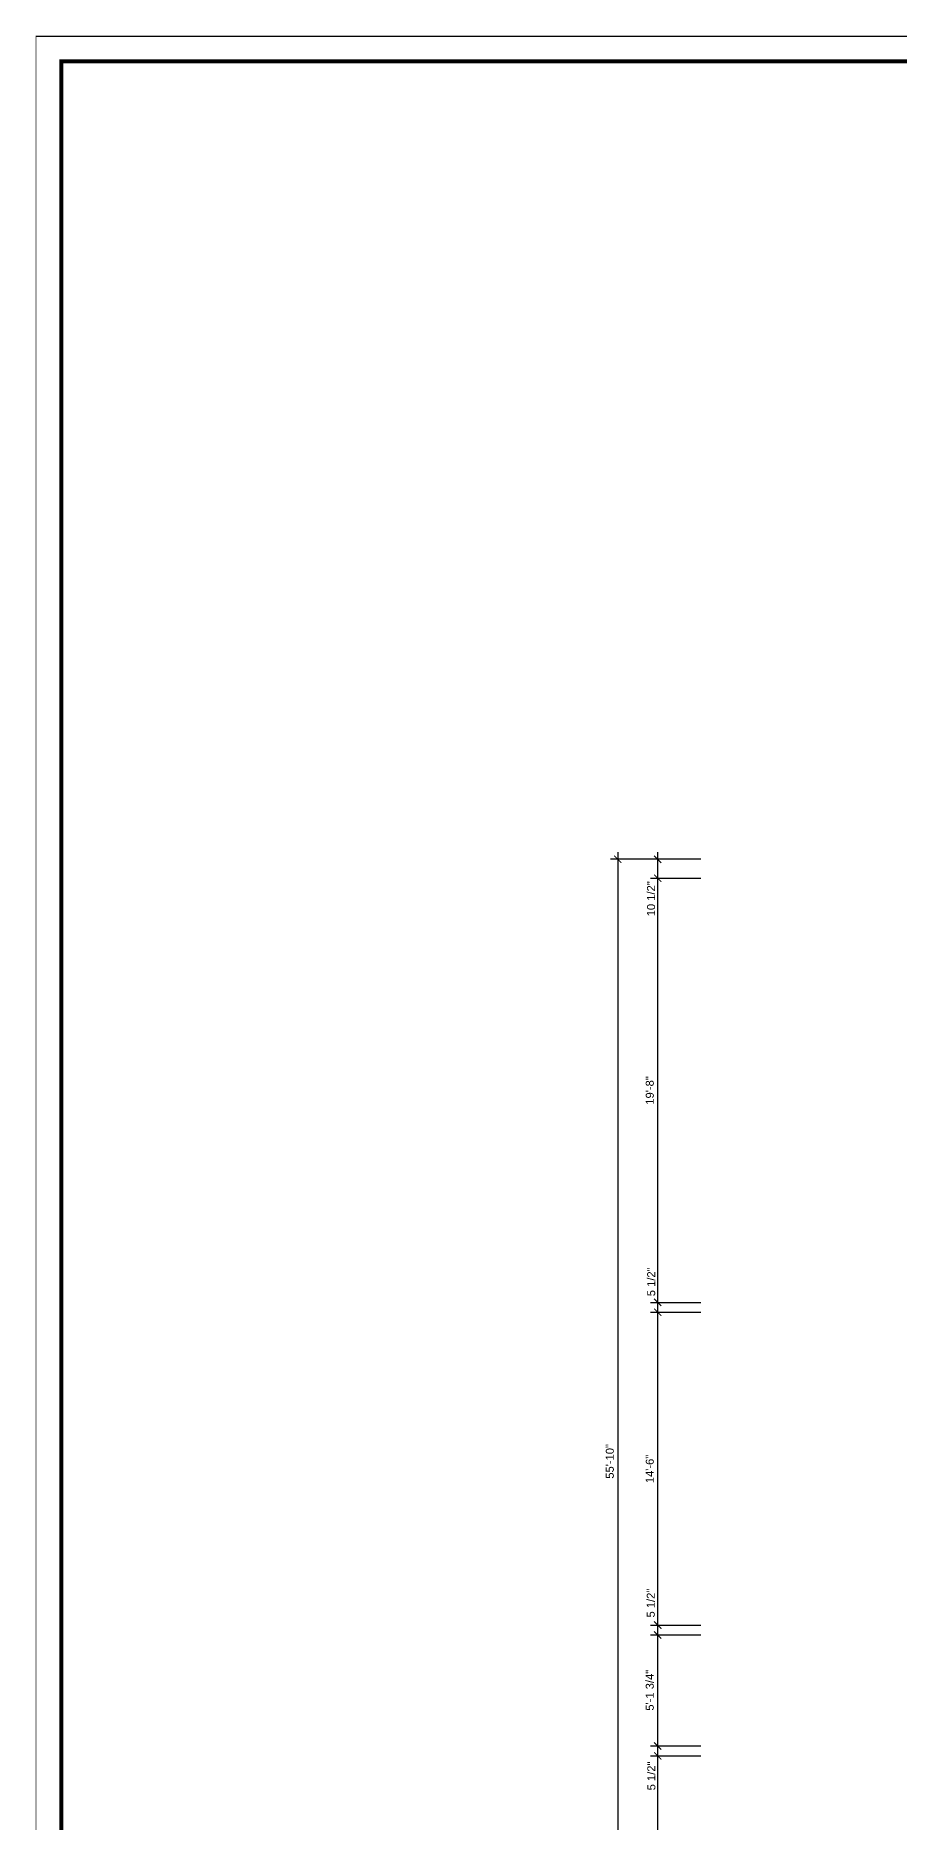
# Model space of a CAD drawing. Header units: millimetres. Extents: x 58 to 2247, y 57 to 1671.
# Drawn here: x 58 to 538, y 677 to 1671 of the extents above; entities that cross this region are included whole.
import ezdxf

# ---------------------------------------------------------------- set-up
doc = ezdxf.new("R2010")
doc.units = ezdxf.units.MM
doc.header["$LTSCALE"] = 0.5
for name, color, linetype in [('main floor exterior line', 2, 'CONTINUOUS'), ('main floor interior line', 6, 'CONTINUOUS'), ('PDF_Geometry', 7, 'Continuous'), ('PDF_Solid Fills', 7, 'Continuous'), ('PDF_Text', 7, 'Continuous')]:
    doc.layers.add(name, color=color, linetype=linetype)
doc.styles.add('PDF ArialMT', font='arial.ttf')

msp = doc.modelspace()

# ---------------------------------------------------------------- linework, layer by layer
at = {"layer": 'main floor exterior line'}
msp.add_lwpolyline([(71.67, 1656.52), (2233.09, 1656.52), (2233.09, 71.09), (71.67, 71.09), (1913.82, 71.09), (1913.82, 272.09), (2233.09, 272.09), (2233.09, 71.09)], dxfattribs=at)
at = {"layer": 'main floor interior line'}
for points in [[(57.67, 1670.52), (2247.09, 1670.52), (2247.09, 57.09), (57.67, 57.09)], [(381.26, 1216.53), (381.26, 538.53)], [(403.5, 1216.53), (403.5, 1197.97)], [(405.26, 1212.53), (377.26, 1212.53)], [(427.5, 1212.53), (399.5, 1212.53)], [(403.5, 1205.97), (403.5, 961.97)], [(399.5, 1201.97), (427.5, 1201.97)], [(399.5, 965.97), (427.5, 965.97)], [(403.5, 969.97), (403.5, 956.53)], [(403.5, 964.53), (403.5, 782.53)], [(399.5, 960.53), (427.5, 960.53)], [(399.5, 786.53), (427.5, 786.53)], [(403.5, 790.53), (403.5, 777.01)], [(399.5, 781.01), (427.5, 781.01)], [(403.5, 785.01), (403.5, 715.25)], [(399.5, 719.25), (427.5, 719.25)], [(403.5, 723.25), (403.5, 709.73)], [(403.5, 717.73), (403.5, 549.01)], [(399.5, 713.73), (427.5, 713.73)]]:
    msp.add_lwpolyline(points, dxfattribs=at)
at = {"layer": 'PDF_Geometry', "lineweight": 0}
for points, const_width in [([(57.67, 1670.52), (2247.09, 1670.52), (2247.09, 57.09), (57.67, 57.09)], 0.32), ([(71.67, 1656.52), (2233.09, 1656.52), (2233.09, 71.09), (71.67, 71.09)], 2.24)]:
    msp.add_lwpolyline(points, close=True, dxfattribs=dict(at, const_width=const_width))
at = {"layer": 'PDF_Geometry', "lineweight": 5}
for points in [[(381.26, 1216.53), (381.26, 538.53)], [(403.5, 1216.53), (403.5, 1197.97)], [(405.26, 1212.53), (377.26, 1212.53)], [(427.5, 1212.53), (399.5, 1212.53)], [(403.5, 1205.97), (403.5, 961.97)], [(403.5, 969.97), (403.5, 956.53)], [(403.5, 964.53), (403.5, 782.53)], [(403.5, 790.53), (403.5, 777.01)], [(403.5, 785.01), (403.5, 715.25)], [(403.5, 723.25), (403.5, 709.73)], [(403.5, 717.73), (403.5, 549.01)]]:
    msp.add_lwpolyline(points, dxfattribs=at)
for points in [[(399.5, 1201.97), (427.5, 1201.97)], [(399.5, 965.97), (427.5, 965.97)], [(399.5, 960.53), (427.5, 960.53)], [(399.5, 786.53), (427.5, 786.53)], [(399.5, 781.01), (427.5, 781.01)], [(399.5, 719.25), (427.5, 719.25)], [(399.5, 713.73), (427.5, 713.73)]]:
    msp.add_lwpolyline(points, close=True, dxfattribs=at)
at = {"layer": 'PDF_Solid Fills', "transparency": 33554559}
for points in [[(383.5, 1210.69), (379.1, 1214.29), (379.5, 1214.69)], [(383.1, 1210.29), (383.5, 1210.69), (379.1, 1214.29)], [(405.74, 1210.69), (401.34, 1214.29), (401.74, 1214.69)], [(405.34, 1210.29), (405.74, 1210.69), (401.34, 1214.29)], [(401.74, 1204.21), (401.34, 1203.81), (405.74, 1200.21)], [(405.74, 1200.21), (401.34, 1203.81), (401.74, 1204.21)], [(401.34, 1203.81), (405.74, 1200.21), (405.34, 1199.81)], [(405.34, 1199.81), (405.74, 1200.21), (401.34, 1203.81)], [(401.74, 968.21), (401.34, 967.81), (405.74, 964.21)], [(405.74, 964.21), (401.34, 967.81), (401.74, 968.21)], [(401.34, 967.81), (405.74, 964.21), (405.34, 963.81)], [(405.34, 963.81), (405.74, 964.21), (401.34, 967.81)], [(401.74, 962.69), (401.34, 962.29), (405.74, 958.69)], [(405.74, 958.69), (401.34, 962.29), (401.74, 962.69)], [(401.34, 962.29), (405.74, 958.69), (405.34, 958.29)], [(405.34, 958.29), (405.74, 958.69), (401.34, 962.29)], [(401.74, 788.69), (401.34, 788.29), (405.74, 784.69)], [(405.74, 784.69), (401.34, 788.29), (401.74, 788.69)], [(401.34, 788.29), (405.74, 784.69), (405.34, 784.29)], [(405.34, 784.29), (405.74, 784.69), (401.34, 788.29)], [(401.74, 783.25), (401.34, 782.77), (405.74, 779.25)], [(405.74, 779.25), (401.34, 782.77), (401.74, 783.25)], [(401.34, 782.77), (405.74, 779.25), (405.34, 778.77)], [(405.34, 778.77), (405.74, 779.25), (401.34, 782.77)], [(401.74, 721.49), (401.34, 721.01), (405.74, 717.49)], [(405.74, 717.49), (401.34, 721.01), (401.74, 721.49)], [(401.34, 721.01), (405.74, 717.49), (405.34, 717.01)], [(405.34, 717.01), (405.74, 717.49), (401.34, 721.01)], [(401.74, 715.97), (401.34, 715.57), (405.74, 711.97)], [(405.74, 711.97), (401.34, 715.57), (401.74, 715.97)], [(401.34, 715.57), (405.74, 711.97), (405.34, 711.57)], [(405.34, 711.57), (405.74, 711.97), (401.34, 715.57)]]:
    msp.add_solid(points, dxfattribs=at)

# ---------------------------------------------------------------- texts
at = {"layer": 'PDF_Text', "char_height": 4.452, "attachment_point": 4, "rotation": 90, "style": 'PDF ArialMT'}
for s, insert in [('10 1/2"', (399.86, 1180.81)), ('19\'-8"', (399.14, 1076.01)), ('5 1/2"', (399.94, 969.45)), ('55\'-10"', (376.9, 867.92)), ('14\'-6"', (399.14, 865.44)), ('5 1/2"', (399.7, 790.72)), ('5\'-1 3/4"', (399.14, 738.88)), ('5 1/2"', (400.02, 694.56))]:
    msp.add_mtext(s, dxfattribs=dict(at, insert=insert))

doc.saveas('drawing.dxf')
